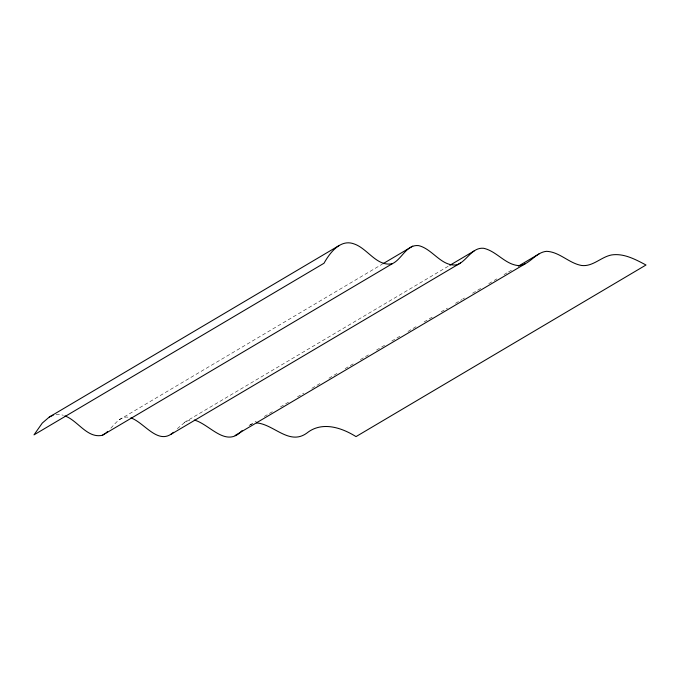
<?xml version="1.0" encoding="UTF-8"?>
<svg xmlns="http://www.w3.org/2000/svg" width="680" height="680" viewBox="0 0 680 680"><rect width="100%" height="100%" fill="white"/><g stroke="black" fill="none" stroke-linecap="round" stroke-linejoin="round"><path stroke-width="0.51" stroke-dasharray="3.4 2.55" d="M110.848 428.179C115.592 423.207 120.861 415.709 128.724 417.24M177.344 428.638L185.878 421.43L191.573 419.721M119.161 419.849L382.228 264.188M184.101 422.577L448.953 265.846M249.942 424.975L256.232 421.26M264.308 416.475L272.391 411.697M280.466 406.912L289.45 401.6M297.525 396.822L303.815 393.1M311.89 388.322L320.866 383.01M328.95 378.225L337.034 373.447M345.108 368.662L353.192 363.876M360.375 359.626L368.45 354.85M376.533 350.064L384.616 345.287M391.799 341.037L399.874 336.251M407.957 331.475L416.032 326.689M424.116 321.912L432.2 317.126M441.175 311.814L447.457 308.1M455.54 303.314L461.822 299.6M462.723 299.064L464.517 298.001M472.6 293.216L480.675 288.439M488.758 283.653L493.246 281.001M494.147 280.466L496.833 278.876M504.016 274.626L507.612 272.501M508.512 271.966L512.1 269.841M249.05 425.51L252.705 423.733M56.041 414.502L59.628 414.392L63.376 415.284"/><path stroke-width="1.02" d="M106.437 432.548L107.559 431.562M173.451 432.31C158.321 446.088 144.577 422.62 130.866 417.885M242.088 430.618C225.904 448.383 210.103 424.397 194.31 420.045M256.589 422.934C273.793 424.125 289.221 445.91 306.833 433.1C321.793 421.039 341.445 427.49 356.014 436.611L646 265.004C635.502 259.462 623.968 253.13 611.677 254.932C601.154 256.861 593.028 266.755 581.783 265.506C569.067 263.398 559.683 251.88 546.575 251.328C535.772 252.28 530.102 264.223 519.477 265.65C505.512 265.166 496.859 251.141 483.59 248.276C471.767 247.197 466.956 261.171 456.969 264.817C441.507 267.053 432.795 249.058 418.71 245.633C406.453 244.188 402.058 259.139 392.36 263.678L102.374 435.285C87.133 438.66 78.013 420.639 64.906 415.897M105.876 433.041L102.374 435.285M339.32 245.403L49.334 417.01L42.279 423.07L34 434.868L323.986 263.262C329.842 252.832 340.416 238.723 354.118 243.933C367.659 248.489 376.813 267.027 392.36 263.678M383.112 263.653L412.751 246.126M449.846 265.31L474.087 250.971M170.587 434.562L460.572 262.956M518.381 266.126L539.036 253.903M235.101 435.463L525.087 263.857M49.334 417.01L53.27 415.14"/></g></svg>
